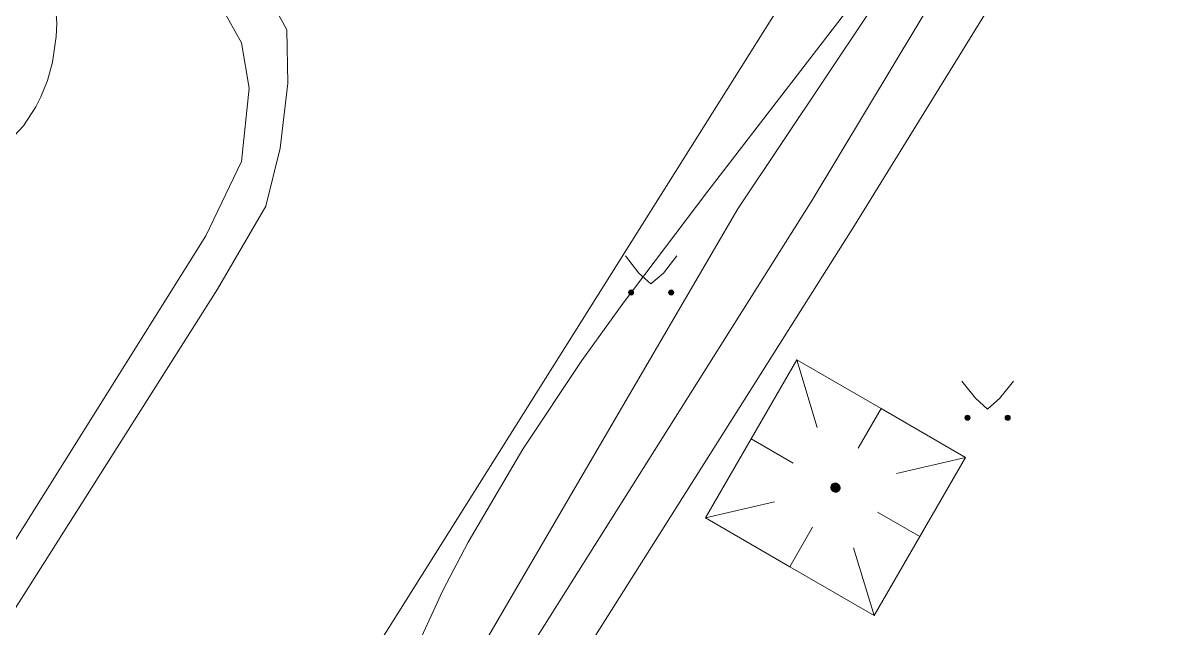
# Model space of a CAD drawing. Extents: x 1000 to 4000, y -5000 to -1000.
# Drawn here: x 1460.83 to 1504.07, y -4573.79 to -4550.85 of the extents above; entities that cross this region are included whole.
import ezdxf

# ---------------------------------------------------------------- set-up
doc = ezdxf.new("R2010")
doc.units = 0
doc.header["$MEASUREMENT"] = 0
for name, color, linetype in [('СЛОЙ_11', 7, 'CONTINUOUS'), ('СЛОЙ_24', 7, 'CONTINUOUS'), ('СЛОЙ_41', 7, 'CONTINUOUS'), ('СЛОЙ_50', 7, 'CONTINUOUS'), ('СЛОЙ_7', 7, 'CONTINUOUS')]:
    doc.layers.add(name, color=color, linetype=linetype)

msp = doc.modelspace()

# ---------------------------------------------------------------- linework, layer by layer
at = {"layer": 'СЛОЙ_11', "color": 253, "linetype": 'Continuous', "lineweight": 0}
msp.add_line((1487.943, -4557.895), (1474.262, -4581.311), dxfattribs=at)
msp.add_lwpolyline([(1487.943, -4557.895), (1529.432, -4495.847)], dxfattribs=at)
at = {"layer": 'СЛОЙ_24', "color": 253, "linetype": 'Continuous', "lineweight": 0}
for points in [[(1490.764, -4557.572), (1501.8, -4539.205), (1530.786, -4496.675)], [(1419.868, -4526.71), (1421.548, -4524.132), (1423.335, -4521.543), (1425.627, -4519.016), (1427.941, -4517.071), (1430.439, -4516.536), (1432.981, -4516.893), (1436.14, -4518.352), (1456.15, -4530.619), (1460.982, -4537.459), (1464.574, -4541.929), (1469.588, -4548.821), (1470.842, -4551.119), (1470.882, -4553.145), (1470.59, -4555.598), (1470.041, -4557.795), (1468.211, -4560.944), (1454.152, -4583.109), (1453.483, -4583.979)], [(1450.708, -4528.908), (1454.807, -4531.471), (1462.163, -4541.612), (1466.198, -4546.811), (1467.918, -4549.447), (1469.126, -4551.607), (1469.419, -4553.328), (1469.126, -4556.111), (1467.772, -4558.93), (1452.467, -4583.324)], [(1497.202, -4537.996), (1470.431, -4580.58), (1466.984, -4578.217)], [(1492.369, -4558.535), (1503.646, -4540.248)], [(1490.764, -4557.572), (1478.162, -4577.564), (1479.928, -4582.061), (1498.148, -4587.44), (1515.011, -4577.414)], [(1492.369, -4558.535), (1480.329, -4577.564), (1481.533, -4580.214), (1498.148, -4585.192), (1510.429, -4577.885), (1512.676, -4576.199), (1513.8, -4573.951), (1504.489, -4567.929)]]:
    msp.add_lwpolyline(points, dxfattribs=at)
at = {"layer": 'СЛОЙ_41', "color": 253, "linetype": 'Continuous', "lineweight": 0}
for p, q in [((1483.679, -4559.683), (1484.189, -4560.333)), ((1485.629, -4559.683), (1485.119, -4560.333)), ((1484.189, -4560.333), (1484.649, -4560.743)), ((1485.119, -4560.333), (1484.649, -4560.743)), ((1496.437, -4564.427), (1496.947, -4565.077)), ((1498.387, -4564.427), (1497.877, -4565.077)), ((1496.947, -4565.077), (1497.407, -4565.487)), ((1497.877, -4565.077), (1497.407, -4565.487))]:
    msp.add_line(p, q, dxfattribs=at)
for centre in [(1483.893, -4561.071), (1485.414, -4561.071), (1496.651, -4565.817), (1498.172, -4565.817)]:
    msp.add_circle(centre, 0.0976, dxfattribs=at)
for points in [[(1483.797, -4561.09), (1483.795, -4561.071), (1483.797, -4561.052)], [(1483.802, -4561.108), (1483.797, -4561.052), (1483.802, -4561.034)], [(1483.797, -4561.09), (1483.797, -4561.052), (1483.802, -4561.108)], [(1483.811, -4561.125), (1483.802, -4561.034), (1483.811, -4561.017)], [(1483.802, -4561.108), (1483.802, -4561.034), (1483.811, -4561.125)], [(1483.824, -4561.14), (1483.811, -4561.017), (1483.824, -4561.002)], [(1483.811, -4561.125), (1483.811, -4561.017), (1483.824, -4561.14)], [(1483.838, -4561.152), (1483.824, -4561.002), (1483.838, -4560.99)], [(1483.824, -4561.14), (1483.824, -4561.002), (1483.838, -4561.152)], [(1483.855, -4561.161), (1483.838, -4560.99), (1483.855, -4560.981)], [(1483.838, -4561.152), (1483.838, -4560.99), (1483.855, -4561.161)], [(1483.874, -4561.167), (1483.855, -4560.981), (1483.874, -4560.975)], [(1483.855, -4561.161), (1483.855, -4560.981), (1483.874, -4561.167)], [(1483.893, -4561.169), (1483.874, -4560.975), (1483.893, -4560.973)], [(1483.874, -4561.167), (1483.874, -4560.975), (1483.893, -4561.169)], [(1485.318, -4561.09), (1485.316, -4561.071), (1485.318, -4561.052)], [(1485.323, -4561.108), (1485.318, -4561.052), (1485.323, -4561.034)], [(1485.318, -4561.09), (1485.318, -4561.052), (1485.323, -4561.108)], [(1485.332, -4561.125), (1485.323, -4561.034), (1485.332, -4561.017)], [(1485.323, -4561.108), (1485.323, -4561.034), (1485.332, -4561.125)], [(1485.345, -4561.14), (1485.332, -4561.017), (1485.345, -4561.002)], [(1485.332, -4561.125), (1485.332, -4561.017), (1485.345, -4561.14)], [(1485.359, -4561.152), (1485.345, -4561.002), (1485.359, -4560.99)], [(1485.345, -4561.14), (1485.345, -4561.002), (1485.359, -4561.152)], [(1485.376, -4561.161), (1485.359, -4560.99), (1485.376, -4560.981)], [(1485.359, -4561.152), (1485.359, -4560.99), (1485.376, -4561.161)], [(1485.395, -4561.167), (1485.376, -4560.981), (1485.395, -4560.975)], [(1485.376, -4561.161), (1485.376, -4560.981), (1485.395, -4561.167)], [(1485.414, -4561.169), (1485.395, -4560.975), (1485.414, -4560.973)], [(1485.395, -4561.167), (1485.395, -4560.975), (1485.414, -4561.169)], [(1496.555, -4565.836), (1496.553, -4565.817), (1496.555, -4565.797)], [(1496.561, -4565.854), (1496.555, -4565.797), (1496.561, -4565.779)], [(1496.555, -4565.836), (1496.555, -4565.797), (1496.561, -4565.854)], [(1496.57, -4565.871), (1496.561, -4565.779), (1496.57, -4565.762)], [(1496.561, -4565.854), (1496.561, -4565.779), (1496.57, -4565.871)], [(1496.582, -4565.886), (1496.57, -4565.762), (1496.582, -4565.748)], [(1496.57, -4565.871), (1496.57, -4565.762), (1496.582, -4565.886)], [(1496.597, -4565.898), (1496.582, -4565.748), (1496.597, -4565.735)], [(1496.582, -4565.886), (1496.582, -4565.748), (1496.597, -4565.898)], [(1496.614, -4565.907), (1496.597, -4565.735), (1496.614, -4565.726)], [(1496.597, -4565.898), (1496.597, -4565.735), (1496.614, -4565.907)], [(1496.632, -4565.912), (1496.614, -4565.726), (1496.632, -4565.721)], [(1496.614, -4565.907), (1496.614, -4565.726), (1496.632, -4565.912)], [(1496.651, -4565.914), (1496.632, -4565.721), (1496.651, -4565.719)], [(1496.632, -4565.912), (1496.632, -4565.721), (1496.651, -4565.914)], [(1498.076, -4565.836), (1498.074, -4565.817), (1498.076, -4565.797)], [(1498.082, -4565.854), (1498.076, -4565.797), (1498.082, -4565.779)], [(1498.076, -4565.836), (1498.076, -4565.797), (1498.082, -4565.854)], [(1498.091, -4565.871), (1498.082, -4565.779), (1498.091, -4565.762)], [(1498.082, -4565.854), (1498.082, -4565.779), (1498.091, -4565.871)], [(1498.103, -4565.886), (1498.091, -4565.762), (1498.103, -4565.748)], [(1498.091, -4565.871), (1498.091, -4565.762), (1498.103, -4565.886)], [(1498.118, -4565.898), (1498.103, -4565.748), (1498.118, -4565.735)], [(1498.103, -4565.886), (1498.103, -4565.748), (1498.118, -4565.898)], [(1498.135, -4565.907), (1498.118, -4565.735), (1498.135, -4565.726)], [(1498.118, -4565.898), (1498.118, -4565.735), (1498.135, -4565.907)], [(1498.153, -4565.912), (1498.135, -4565.726), (1498.153, -4565.721)], [(1498.135, -4565.907), (1498.135, -4565.726), (1498.153, -4565.912)], [(1498.172, -4565.914), (1498.153, -4565.721), (1498.172, -4565.719)], [(1498.153, -4565.912), (1498.153, -4565.721), (1498.172, -4565.914)]]:
    msp.add_solid(points, dxfattribs=at)
at = {"layer": 'СЛОЙ_41', "color": 253, "linetype": 'Continuous', "lineweight": 0, "extrusion": (0, 0, -1)}
for points in [[(-1483.893, -4561.169), (-1483.893, -4560.973), (-1483.912, -4561.167)], [(-1483.912, -4561.167), (-1483.893, -4560.973), (-1483.912, -4560.975)], [(-1483.912, -4561.167), (-1483.912, -4560.975), (-1483.93, -4561.161)], [(-1483.93, -4561.161), (-1483.912, -4560.975), (-1483.93, -4560.981)], [(-1483.93, -4561.161), (-1483.93, -4560.981), (-1483.947, -4561.152)], [(-1483.947, -4561.152), (-1483.93, -4560.981), (-1483.947, -4560.99)], [(-1483.947, -4561.152), (-1483.947, -4560.99), (-1483.962, -4561.14)], [(-1483.962, -4561.14), (-1483.947, -4560.99), (-1483.962, -4561.002)], [(-1483.962, -4561.14), (-1483.962, -4561.002), (-1483.974, -4561.125)], [(-1483.974, -4561.125), (-1483.962, -4561.002), (-1483.974, -4561.017)], [(-1483.974, -4561.125), (-1483.974, -4561.017), (-1483.983, -4561.108)], [(-1483.983, -4561.108), (-1483.974, -4561.017), (-1483.983, -4561.034)], [(-1483.983, -4561.108), (-1483.983, -4561.034), (-1483.988, -4561.09)], [(-1483.988, -4561.09), (-1483.983, -4561.034), (-1483.988, -4561.052)], [(-1483.988, -4561.09), (-1483.988, -4561.052), (-1483.99, -4561.071)], [(-1485.414, -4561.169), (-1485.414, -4560.973), (-1485.433, -4561.167)], [(-1485.433, -4561.167), (-1485.414, -4560.973), (-1485.433, -4560.975)], [(-1485.433, -4561.167), (-1485.433, -4560.975), (-1485.451, -4561.161)], [(-1485.451, -4561.161), (-1485.433, -4560.975), (-1485.451, -4560.981)], [(-1485.451, -4561.161), (-1485.451, -4560.981), (-1485.468, -4561.152)], [(-1485.468, -4561.152), (-1485.451, -4560.981), (-1485.468, -4560.99)], [(-1485.468, -4561.152), (-1485.468, -4560.99), (-1485.483, -4561.14)], [(-1485.483, -4561.14), (-1485.468, -4560.99), (-1485.483, -4561.002)], [(-1485.483, -4561.14), (-1485.483, -4561.002), (-1485.495, -4561.125)], [(-1485.495, -4561.125), (-1485.483, -4561.002), (-1485.495, -4561.017)], [(-1485.495, -4561.125), (-1485.495, -4561.017), (-1485.504, -4561.108)], [(-1485.504, -4561.108), (-1485.495, -4561.017), (-1485.504, -4561.034)], [(-1485.504, -4561.108), (-1485.504, -4561.034), (-1485.509, -4561.09)], [(-1485.509, -4561.09), (-1485.504, -4561.034), (-1485.509, -4561.052)], [(-1485.509, -4561.09), (-1485.509, -4561.052), (-1485.511, -4561.071)], [(-1496.651, -4565.914), (-1496.651, -4565.719), (-1496.67, -4565.912)], [(-1496.67, -4565.912), (-1496.651, -4565.719), (-1496.67, -4565.721)], [(-1496.67, -4565.912), (-1496.67, -4565.721), (-1496.688, -4565.907)], [(-1496.688, -4565.907), (-1496.67, -4565.721), (-1496.688, -4565.726)], [(-1496.688, -4565.907), (-1496.688, -4565.726), (-1496.705, -4565.898)], [(-1496.705, -4565.898), (-1496.688, -4565.726), (-1496.705, -4565.735)], [(-1496.705, -4565.898), (-1496.705, -4565.735), (-1496.72, -4565.886)], [(-1496.72, -4565.886), (-1496.705, -4565.735), (-1496.72, -4565.748)], [(-1496.72, -4565.886), (-1496.72, -4565.748), (-1496.732, -4565.871)], [(-1496.732, -4565.871), (-1496.72, -4565.748), (-1496.732, -4565.762)], [(-1496.732, -4565.871), (-1496.732, -4565.762), (-1496.741, -4565.854)], [(-1496.741, -4565.854), (-1496.732, -4565.762), (-1496.741, -4565.779)], [(-1496.741, -4565.854), (-1496.741, -4565.779), (-1496.747, -4565.836)], [(-1496.747, -4565.836), (-1496.741, -4565.779), (-1496.747, -4565.797)], [(-1496.747, -4565.836), (-1496.747, -4565.797), (-1496.749, -4565.817)], [(-1498.172, -4565.914), (-1498.172, -4565.719), (-1498.191, -4565.912)], [(-1498.191, -4565.912), (-1498.172, -4565.719), (-1498.191, -4565.721)], [(-1498.191, -4565.912), (-1498.191, -4565.721), (-1498.209, -4565.907)], [(-1498.209, -4565.907), (-1498.191, -4565.721), (-1498.209, -4565.726)], [(-1498.209, -4565.907), (-1498.209, -4565.726), (-1498.226, -4565.898)], [(-1498.226, -4565.898), (-1498.209, -4565.726), (-1498.226, -4565.735)], [(-1498.226, -4565.898), (-1498.226, -4565.735), (-1498.241, -4565.886)], [(-1498.241, -4565.886), (-1498.226, -4565.735), (-1498.241, -4565.748)], [(-1498.241, -4565.886), (-1498.241, -4565.748), (-1498.253, -4565.871)], [(-1498.253, -4565.871), (-1498.241, -4565.748), (-1498.253, -4565.762)], [(-1498.253, -4565.871), (-1498.253, -4565.762), (-1498.262, -4565.854)], [(-1498.262, -4565.854), (-1498.253, -4565.762), (-1498.262, -4565.779)], [(-1498.262, -4565.854), (-1498.262, -4565.779), (-1498.268, -4565.836)], [(-1498.268, -4565.836), (-1498.262, -4565.779), (-1498.268, -4565.797)], [(-1498.268, -4565.836), (-1498.268, -4565.797), (-1498.27, -4565.817)]]:
    msp.add_solid(points, dxfattribs=at)
at = {"layer": 'СЛОЙ_50', "color": 253, "linetype": 'Continuous', "lineweight": 0}
for points in [[(1459.986, -4555.695), (1460.86, -4554.76), (1461.326, -4554.042), (1461.521, -4553.654), (1461.765, -4553.034), (1461.953, -4552.343), (1462.095, -4551.374), (1462.118, -4550.879), (1462.05, -4549.776), (1461.847, -4548.825), (1461.646, -4548.213), (1461.113, -4547.035), (1460.086, -4545.345)], [(1475.582, -4574.913), (1476.762, -4572.366), (1477.72, -4570.527), (1479.793, -4567.002), (1482.033, -4563.643), (1483.593, -4561.472), (1486.804, -4557.229), (1495.851, -4545.483)]]:
    msp.add_lwpolyline(points, dxfattribs=at)
at = {"layer": 'СЛОЙ_7', "color": 253, "linetype": 'Continuous', "lineweight": 0}
for p, q in [((1490.18, -4563.62), (1488.447, -4566.616)), ((1490.18, -4563.62), (1490.955, -4566.191)), ((1490.18, -4563.62), (1493.376, -4565.469)), ((1493.376, -4565.469), (1492.508, -4566.967)), ((1493.376, -4565.469), (1496.57, -4567.317)), ((1488.447, -4566.616), (1486.713, -4569.613)), ((1488.447, -4566.616), (1490.044, -4567.541)), ((1496.57, -4567.317), (1493.957, -4567.926)), ((1496.57, -4567.317), (1494.838, -4570.313)), ((1491.795, -4568.554), (1491.795, -4568.554)), ((1486.713, -4569.613), (1489.329, -4569.005)), ((1494.838, -4570.313), (1493.239, -4569.39)), ((1486.713, -4569.613), (1489.908, -4571.461)), ((1489.908, -4571.461), (1490.776, -4569.964)), ((1494.838, -4570.313), (1493.104, -4573.311)), ((1493.104, -4573.311), (1492.328, -4570.74)), ((1489.908, -4571.461), (1493.104, -4573.311))]:
    msp.add_line(p, q, dxfattribs=at)
for centre, radius, start, end in [((1491.63, -4568.456), 0.163, 173.8214, 185.462), ((1491.626, -4568.455), 0.159, 161.9546, 173.8117), ((1491.636, -4568.455), 0.169, 185.466, 196.835), ((1491.642, -4568.453), 0.176, 196.8333, 207.9223), ((1491.624, -4568.455), 0.156, 149.9627, 161.9405), ((1491.624, -4568.455), 0.156, 137.9693, 149.9471), ((1491.625, -4568.456), 0.159, 126.0981, 137.9553), ((1491.628, -4568.46), 0.163, 114.4478, 126.0884), ((1491.63, -4568.465), 0.169, 103.0748, 114.4438), ((1491.632, -4568.472), 0.176, 91.9875, 103.0765), ((1491.632, -4568.478), 0.182, 81.152, 91.994), ((1491.631, -4568.482), 0.186, 70.5015, 81.1617), ((1491.631, -4568.485), 0.189, 59.9488, 70.5131), ((1491.631, -4568.485), 0.189, 49.3967, 59.961), ((1491.632, -4568.483), 0.186, 38.7481, 49.4083), ((1491.636, -4568.48), 0.182, 27.9158, 38.7578), ((1491.66, -4568.476), 0.156, 329.9627, 341.9405), ((1491.641, -4568.477), 0.176, 16.8333, 27.9223), ((1491.647, -4568.475), 0.169, 5.466, 16.835), ((1491.658, -4568.475), 0.159, 341.9546, 353.8117), ((1491.653, -4568.475), 0.163, 353.8214, 5.462), ((1491.648, -4568.451), 0.182, 207.9158, 218.7578), ((1491.651, -4568.448), 0.186, 218.7481, 229.4083), ((1491.653, -4568.446), 0.189, 229.3967, 239.961), ((1491.653, -4568.446), 0.189, 239.9488, 250.5131), ((1491.652, -4568.448), 0.186, 250.5015, 261.1617), ((1491.652, -4568.453), 0.182, 261.152, 271.994), ((1491.652, -4568.459), 0.176, 271.9875, 283.0765), ((1491.653, -4568.465), 0.169, 283.0748, 294.4438), ((1491.656, -4568.47), 0.163, 294.4478, 306.0884), ((1491.658, -4568.474), 0.159, 306.0981, 317.9553), ((1491.66, -4568.476), 0.156, 317.9693, 329.9471)]:
    msp.add_arc(centre, radius, start, end, dxfattribs=at)
for points in [[(1491.468, -4568.469), (1491.467, -4568.444), (1491.468, -4568.442)], [(1491.467, -4568.468), (1491.467, -4568.446), (1491.467, -4568.444)], [(1491.467, -4568.468), (1491.467, -4568.444), (1491.468, -4568.469)], [(1491.467, -4568.465), (1491.467, -4568.448), (1491.467, -4568.446)], [(1491.467, -4568.465), (1491.467, -4568.446), (1491.467, -4568.468)], [(1491.467, -4568.463), (1491.467, -4568.451), (1491.467, -4568.448)], [(1491.467, -4568.463), (1491.467, -4568.448), (1491.467, -4568.465)], [(1491.467, -4568.46), (1491.467, -4568.453), (1491.467, -4568.451)], [(1491.467, -4568.46), (1491.467, -4568.451), (1491.467, -4568.463)], [(1491.467, -4568.459), (1491.467, -4568.455), (1491.467, -4568.453)], [(1491.467, -4568.459), (1491.467, -4568.453), (1491.467, -4568.46)], [(1491.469, -4568.478), (1491.468, -4568.435), (1491.469, -4568.434)], [(1491.468, -4568.476), (1491.468, -4568.438), (1491.468, -4568.435)], [(1491.468, -4568.476), (1491.468, -4568.435), (1491.469, -4568.478)], [(1491.468, -4568.473), (1491.468, -4568.44), (1491.468, -4568.438)], [(1491.468, -4568.473), (1491.468, -4568.438), (1491.468, -4568.476)], [(1491.468, -4568.472), (1491.468, -4568.442), (1491.468, -4568.44)], [(1491.468, -4568.472), (1491.468, -4568.44), (1491.468, -4568.473)], [(1491.468, -4568.469), (1491.468, -4568.442), (1491.468, -4568.472)], [(1491.47, -4568.485), (1491.469, -4568.43), (1491.47, -4568.427)], [(1491.469, -4568.482), (1491.469, -4568.431), (1491.469, -4568.43)], [(1491.469, -4568.482), (1491.469, -4568.43), (1491.47, -4568.485)], [(1491.469, -4568.48), (1491.469, -4568.434), (1491.469, -4568.431)], [(1491.469, -4568.48), (1491.469, -4568.431), (1491.469, -4568.482)], [(1491.469, -4568.478), (1491.469, -4568.434), (1491.469, -4568.48)], [(1491.471, -4568.491), (1491.47, -4568.423), (1491.471, -4568.421)], [(1491.47, -4568.489), (1491.47, -4568.425), (1491.47, -4568.423)], [(1491.47, -4568.489), (1491.47, -4568.423), (1491.471, -4568.491)], [(1491.47, -4568.486), (1491.47, -4568.427), (1491.47, -4568.425)], [(1491.47, -4568.486), (1491.47, -4568.425), (1491.47, -4568.489)], [(1491.47, -4568.485), (1491.47, -4568.427), (1491.47, -4568.486)], [(1491.472, -4568.495), (1491.471, -4568.419), (1491.472, -4568.417)], [(1491.471, -4568.493), (1491.471, -4568.421), (1491.471, -4568.419)], [(1491.471, -4568.493), (1491.471, -4568.419), (1491.472, -4568.495)], [(1491.471, -4568.491), (1491.471, -4568.421), (1491.471, -4568.493)], [(1491.473, -4568.499), (1491.472, -4568.415), (1491.473, -4568.413)], [(1491.472, -4568.497), (1491.472, -4568.417), (1491.472, -4568.415)], [(1491.472, -4568.497), (1491.472, -4568.415), (1491.473, -4568.499)], [(1491.472, -4568.495), (1491.472, -4568.417), (1491.472, -4568.497)], [(1491.474, -4568.502), (1491.473, -4568.413), (1491.474, -4568.411)], [(1491.473, -4568.499), (1491.473, -4568.413), (1491.474, -4568.502)], [(1491.475, -4568.506), (1491.474, -4568.409), (1491.475, -4568.407)], [(1491.474, -4568.503), (1491.474, -4568.411), (1491.474, -4568.409)], [(1491.474, -4568.503), (1491.474, -4568.409), (1491.475, -4568.506)], [(1491.474, -4568.502), (1491.474, -4568.411), (1491.474, -4568.503)], [(1491.476, -4568.51), (1491.475, -4568.405), (1491.476, -4568.403)], [(1491.475, -4568.507), (1491.475, -4568.407), (1491.475, -4568.405)], [(1491.475, -4568.507), (1491.475, -4568.405), (1491.476, -4568.51)], [(1491.475, -4568.506), (1491.475, -4568.407), (1491.475, -4568.507)], [(1491.477, -4568.511), (1491.476, -4568.403), (1491.477, -4568.401)], [(1491.476, -4568.51), (1491.476, -4568.403), (1491.477, -4568.511)], [(1491.478, -4568.514), (1491.477, -4568.401), (1491.478, -4568.399)], [(1491.477, -4568.511), (1491.477, -4568.401), (1491.478, -4568.514)], [(1491.479, -4568.518), (1491.478, -4568.397), (1491.479, -4568.395)], [(1491.478, -4568.516), (1491.478, -4568.399), (1491.478, -4568.397)], [(1491.478, -4568.516), (1491.478, -4568.397), (1491.479, -4568.518)], [(1491.478, -4568.514), (1491.478, -4568.399), (1491.478, -4568.516)], [(1491.48, -4568.52), (1491.479, -4568.395), (1491.48, -4568.393)], [(1491.479, -4568.518), (1491.479, -4568.395), (1491.48, -4568.52)], [(1491.481, -4568.522), (1491.48, -4568.393), (1491.481, -4568.391)], [(1491.48, -4568.52), (1491.48, -4568.393), (1491.481, -4568.522)], [(1491.483, -4568.526), (1491.481, -4568.389), (1491.483, -4568.387)], [(1491.481, -4568.524), (1491.481, -4568.391), (1491.481, -4568.389)], [(1491.481, -4568.524), (1491.481, -4568.389), (1491.483, -4568.526)], [(1491.481, -4568.522), (1491.481, -4568.391), (1491.481, -4568.524)], [(1491.484, -4568.53), (1491.483, -4568.386), (1491.484, -4568.383)], [(1491.483, -4568.528), (1491.483, -4568.387), (1491.483, -4568.386)], [(1491.483, -4568.528), (1491.483, -4568.386), (1491.484, -4568.53)], [(1491.483, -4568.526), (1491.483, -4568.387), (1491.483, -4568.528)], [(1491.485, -4568.532), (1491.484, -4568.383), (1491.485, -4568.382)], [(1491.484, -4568.53), (1491.484, -4568.383), (1491.485, -4568.532)], [(1491.486, -4568.534), (1491.485, -4568.382), (1491.486, -4568.38)], [(1491.485, -4568.532), (1491.485, -4568.382), (1491.486, -4568.534)], [(1491.487, -4568.535), (1491.486, -4568.38), (1491.487, -4568.378)], [(1491.486, -4568.534), (1491.486, -4568.38), (1491.487, -4568.535)], [(1491.488, -4568.538), (1491.487, -4568.378), (1491.488, -4568.376)], [(1491.487, -4568.535), (1491.487, -4568.378), (1491.488, -4568.538)], [(1491.489, -4568.539), (1491.488, -4568.376), (1491.489, -4568.374)], [(1491.488, -4568.538), (1491.488, -4568.376), (1491.489, -4568.539)], [(1491.491, -4568.542), (1491.489, -4568.374), (1491.491, -4568.372)], [(1491.489, -4568.539), (1491.489, -4568.374), (1491.491, -4568.542)], [(1491.493, -4568.545), (1491.491, -4568.371), (1491.493, -4568.369)], [(1491.491, -4568.543), (1491.491, -4568.372), (1491.491, -4568.371)], [(1491.491, -4568.543), (1491.491, -4568.371), (1491.493, -4568.545)], [(1491.491, -4568.542), (1491.491, -4568.372), (1491.491, -4568.543)], [(1491.494, -4568.547), (1491.493, -4568.369), (1491.494, -4568.367)], [(1491.493, -4568.545), (1491.493, -4568.369), (1491.494, -4568.547)], [(1491.495, -4568.549), (1491.494, -4568.367), (1491.495, -4568.365)], [(1491.494, -4568.547), (1491.494, -4568.367), (1491.495, -4568.549)], [(1491.496, -4568.551), (1491.495, -4568.365), (1491.496, -4568.364)], [(1491.495, -4568.549), (1491.495, -4568.365), (1491.496, -4568.551)], [(1491.498, -4568.553), (1491.496, -4568.364), (1491.498, -4568.362)], [(1491.496, -4568.551), (1491.496, -4568.364), (1491.498, -4568.553)], [(1491.499, -4568.554), (1491.498, -4568.362), (1491.499, -4568.361)], [(1491.498, -4568.553), (1491.498, -4568.362), (1491.499, -4568.554)], [(1491.5, -4568.557), (1491.499, -4568.361), (1491.5, -4568.359)], [(1491.499, -4568.554), (1491.499, -4568.361), (1491.5, -4568.557)], [(1491.501, -4568.558), (1491.5, -4568.359), (1491.501, -4568.357)], [(1491.5, -4568.557), (1491.5, -4568.359), (1491.501, -4568.558)], [(1491.503, -4568.56), (1491.501, -4568.357), (1491.503, -4568.355)], [(1491.501, -4568.558), (1491.501, -4568.357), (1491.503, -4568.56)], [(1491.504, -4568.561), (1491.503, -4568.355), (1491.504, -4568.354)], [(1491.503, -4568.56), (1491.503, -4568.355), (1491.504, -4568.561)], [(1491.506, -4568.564), (1491.504, -4568.354), (1491.506, -4568.352)], [(1491.504, -4568.561), (1491.504, -4568.354), (1491.506, -4568.564)], [(1491.507, -4568.565), (1491.506, -4568.352), (1491.507, -4568.351)], [(1491.506, -4568.564), (1491.506, -4568.352), (1491.507, -4568.565)], [(1491.508, -4568.567), (1491.507, -4568.351), (1491.508, -4568.349)], [(1491.507, -4568.565), (1491.507, -4568.351), (1491.508, -4568.567)], [(1491.509, -4568.568), (1491.508, -4568.349), (1491.509, -4568.348)], [(1491.508, -4568.567), (1491.508, -4568.349), (1491.509, -4568.568)], [(1491.511, -4568.57), (1491.509, -4568.348), (1491.511, -4568.346)], [(1491.509, -4568.568), (1491.509, -4568.348), (1491.511, -4568.57)], [(1491.512, -4568.572), (1491.511, -4568.346), (1491.512, -4568.345)], [(1491.511, -4568.57), (1491.511, -4568.346), (1491.512, -4568.572)], [(1491.514, -4568.574), (1491.512, -4568.345), (1491.514, -4568.343)], [(1491.512, -4568.572), (1491.512, -4568.345), (1491.514, -4568.574)], [(1491.515, -4568.575), (1491.514, -4568.343), (1491.515, -4568.342)], [(1491.514, -4568.574), (1491.514, -4568.343), (1491.515, -4568.575)], [(1491.517, -4568.577), (1491.515, -4568.342), (1491.517, -4568.34)], [(1491.515, -4568.575), (1491.515, -4568.342), (1491.517, -4568.577)], [(1491.518, -4568.578), (1491.517, -4568.34), (1491.518, -4568.339)], [(1491.517, -4568.577), (1491.517, -4568.34), (1491.518, -4568.578)], [(1491.52, -4568.58), (1491.518, -4568.339), (1491.52, -4568.337)], [(1491.518, -4568.578), (1491.518, -4568.339), (1491.52, -4568.58)], [(1491.522, -4568.581), (1491.52, -4568.337), (1491.522, -4568.336)], [(1491.52, -4568.58), (1491.52, -4568.337), (1491.522, -4568.581)], [(1491.524, -4568.583), (1491.522, -4568.336), (1491.524, -4568.334)], [(1491.522, -4568.581), (1491.522, -4568.336), (1491.524, -4568.583)], [(1491.525, -4568.584), (1491.524, -4568.334), (1491.525, -4568.333)], [(1491.524, -4568.583), (1491.524, -4568.334), (1491.525, -4568.584)], [(1491.527, -4568.586), (1491.525, -4568.333), (1491.527, -4568.332)], [(1491.525, -4568.584), (1491.525, -4568.333), (1491.527, -4568.586)], [(1491.528, -4568.587), (1491.527, -4568.332), (1491.528, -4568.331)], [(1491.527, -4568.586), (1491.527, -4568.332), (1491.528, -4568.587)], [(1491.53, -4568.589), (1491.528, -4568.331), (1491.53, -4568.329)], [(1491.528, -4568.587), (1491.528, -4568.331), (1491.53, -4568.589)], [(1491.532, -4568.59), (1491.53, -4568.329), (1491.532, -4568.328)], [(1491.53, -4568.589), (1491.53, -4568.329), (1491.532, -4568.59)], [(1491.534, -4568.592), (1491.532, -4568.328), (1491.534, -4568.327)], [(1491.532, -4568.59), (1491.532, -4568.328), (1491.534, -4568.592)], [(1491.535, -4568.593), (1491.534, -4568.327), (1491.535, -4568.326)], [(1491.534, -4568.592), (1491.534, -4568.327), (1491.535, -4568.593)], [(1491.537, -4568.595), (1491.535, -4568.326), (1491.537, -4568.324)], [(1491.535, -4568.593), (1491.535, -4568.326), (1491.537, -4568.595)], [(1491.539, -4568.596), (1491.537, -4568.324), (1491.539, -4568.323)], [(1491.537, -4568.595), (1491.537, -4568.324), (1491.539, -4568.596)], [(1491.541, -4568.598), (1491.539, -4568.323), (1491.541, -4568.322)], [(1491.539, -4568.596), (1491.539, -4568.323), (1491.541, -4568.598)], [(1491.542, -4568.599), (1491.541, -4568.322), (1491.542, -4568.321)], [(1491.541, -4568.598), (1491.541, -4568.322), (1491.542, -4568.599)], [(1491.544, -4568.6), (1491.542, -4568.321), (1491.544, -4568.32)], [(1491.542, -4568.599), (1491.542, -4568.321), (1491.544, -4568.6)], [(1491.546, -4568.601), (1491.544, -4568.32), (1491.546, -4568.319)], [(1491.544, -4568.6), (1491.544, -4568.32), (1491.546, -4568.601)], [(1491.548, -4568.603), (1491.546, -4568.319), (1491.548, -4568.318)], [(1491.546, -4568.601), (1491.546, -4568.319), (1491.548, -4568.603)], [(1491.549, -4568.604), (1491.548, -4568.318), (1491.549, -4568.317)], [(1491.548, -4568.603), (1491.548, -4568.318), (1491.549, -4568.604)], [(1491.552, -4568.605), (1491.549, -4568.317), (1491.552, -4568.315)], [(1491.549, -4568.604), (1491.549, -4568.317), (1491.552, -4568.605)], [(1491.552, -4568.605), (1491.552, -4568.315), (1491.553, -4568.606)], [(1491.553, -4568.606), (1491.552, -4568.315), (1491.553, -4568.315)], [(1491.556, -4568.608), (1491.553, -4568.315), (1491.556, -4568.314)], [(1491.553, -4568.606), (1491.553, -4568.315), (1491.556, -4568.608)], [(1491.557, -4568.608), (1491.556, -4568.314), (1491.557, -4568.313)], [(1491.556, -4568.608), (1491.556, -4568.314), (1491.557, -4568.608)], [(1491.559, -4568.61), (1491.557, -4568.313), (1491.559, -4568.312)], [(1491.557, -4568.608), (1491.557, -4568.313), (1491.559, -4568.61)], [(1491.561, -4568.611), (1491.559, -4568.312), (1491.561, -4568.311)], [(1491.559, -4568.61), (1491.559, -4568.312), (1491.561, -4568.611)], [(1491.563, -4568.612), (1491.561, -4568.311), (1491.563, -4568.31)], [(1491.561, -4568.611), (1491.561, -4568.311), (1491.563, -4568.612)], [(1491.565, -4568.613), (1491.563, -4568.31), (1491.565, -4568.309)], [(1491.563, -4568.612), (1491.563, -4568.31), (1491.565, -4568.613)], [(1491.567, -4568.614), (1491.565, -4568.309), (1491.567, -4568.308)], [(1491.565, -4568.613), (1491.565, -4568.309), (1491.567, -4568.614)], [(1491.567, -4568.614), (1491.567, -4568.308), (1491.569, -4568.615)], [(1491.569, -4568.615), (1491.567, -4568.308), (1491.569, -4568.308)], [(1491.571, -4568.616), (1491.569, -4568.308), (1491.571, -4568.307)], [(1491.569, -4568.615), (1491.569, -4568.308), (1491.571, -4568.616)], [(1491.573, -4568.617), (1491.571, -4568.307), (1491.573, -4568.306)], [(1491.571, -4568.616), (1491.571, -4568.307), (1491.573, -4568.617)], [(1491.575, -4568.618), (1491.573, -4568.306), (1491.575, -4568.305)], [(1491.573, -4568.617), (1491.573, -4568.306), (1491.575, -4568.618)], [(1491.575, -4568.618), (1491.575, -4568.305), (1491.577, -4568.619)], [(1491.577, -4568.619), (1491.575, -4568.305), (1491.577, -4568.305)], [(1491.58, -4568.62), (1491.577, -4568.305), (1491.58, -4568.304)], [(1491.577, -4568.619), (1491.577, -4568.305), (1491.58, -4568.62)], [(1491.581, -4568.62), (1491.58, -4568.304), (1491.581, -4568.303)], [(1491.58, -4568.62), (1491.58, -4568.304), (1491.581, -4568.62)], [(1491.581, -4568.62), (1491.581, -4568.303), (1491.584, -4568.621)], [(1491.584, -4568.621), (1491.581, -4568.303), (1491.584, -4568.303)], [(1491.585, -4568.622), (1491.584, -4568.303), (1491.585, -4568.302)], [(1491.584, -4568.621), (1491.584, -4568.303), (1491.585, -4568.622)], [(1491.585, -4568.622), (1491.585, -4568.302), (1491.588, -4568.623)], [(1491.588, -4568.623), (1491.585, -4568.302), (1491.588, -4568.302)], [(1491.589, -4568.624), (1491.588, -4568.302), (1491.589, -4568.301)], [(1491.588, -4568.623), (1491.588, -4568.302), (1491.589, -4568.624)], [(1491.592, -4568.624), (1491.589, -4568.301), (1491.592, -4568.3)], [(1491.589, -4568.624), (1491.589, -4568.301), (1491.592, -4568.624)], [(1491.592, -4568.624), (1491.592, -4568.3), (1491.594, -4568.625)], [(1491.594, -4568.625), (1491.592, -4568.3), (1491.594, -4568.3)], [(1491.594, -4568.625), (1491.594, -4568.3), (1491.596, -4568.626)], [(1491.596, -4568.626), (1491.594, -4568.3), (1491.596, -4568.3)], [(1491.598, -4568.626), (1491.596, -4568.3), (1491.598, -4568.299)], [(1491.596, -4568.626), (1491.596, -4568.3), (1491.598, -4568.626)], [(1491.598, -4568.626), (1491.598, -4568.299), (1491.601, -4568.627)], [(1491.601, -4568.627), (1491.598, -4568.299), (1491.601, -4568.299)], [(1491.602, -4568.628), (1491.601, -4568.299), (1491.602, -4568.298)], [(1491.601, -4568.627), (1491.601, -4568.299), (1491.602, -4568.628)], [(1491.602, -4568.628), (1491.602, -4568.298), (1491.605, -4568.628)], [(1491.605, -4568.628), (1491.602, -4568.298), (1491.605, -4568.298)], [(1491.605, -4568.628), (1491.605, -4568.298), (1491.607, -4568.629)], [(1491.607, -4568.629), (1491.605, -4568.298), (1491.607, -4568.298)], [(1491.609, -4568.629), (1491.607, -4568.298), (1491.609, -4568.297)], [(1491.607, -4568.629), (1491.607, -4568.298), (1491.609, -4568.629)], [(1491.609, -4568.629), (1491.609, -4568.297), (1491.611, -4568.63)], [(1491.611, -4568.63), (1491.609, -4568.297), (1491.611, -4568.297)], [(1491.611, -4568.63), (1491.611, -4568.297), (1491.614, -4568.63)], [(1491.614, -4568.63), (1491.611, -4568.297), (1491.614, -4568.297)], [(1491.614, -4568.63), (1491.614, -4568.297), (1491.615, -4568.631)], [(1491.615, -4568.631), (1491.614, -4568.297), (1491.615, -4568.297)], [(1491.618, -4568.631), (1491.615, -4568.297), (1491.618, -4568.296)], [(1491.615, -4568.631), (1491.615, -4568.297), (1491.618, -4568.631)], [(1491.618, -4568.631), (1491.618, -4568.296), (1491.62, -4568.632)], [(1491.62, -4568.632), (1491.618, -4568.296), (1491.62, -4568.296)], [(1491.62, -4568.632), (1491.62, -4568.296), (1491.622, -4568.632)], [(1491.622, -4568.632), (1491.62, -4568.296), (1491.622, -4568.296)], [(1491.622, -4568.632), (1491.622, -4568.296), (1491.624, -4568.632)], [(1491.624, -4568.632), (1491.622, -4568.296), (1491.624, -4568.296)], [(1491.624, -4568.632), (1491.624, -4568.296), (1491.627, -4568.633)], [(1491.627, -4568.633), (1491.624, -4568.296), (1491.627, -4568.296)], [(1491.627, -4568.633), (1491.627, -4568.296), (1491.628, -4568.633)], [(1491.628, -4568.633), (1491.627, -4568.296), (1491.628, -4568.296)], [(1491.628, -4568.633), (1491.628, -4568.296), (1491.631, -4568.633)], [(1491.631, -4568.633), (1491.628, -4568.296), (1491.631, -4568.296)], [(1491.631, -4568.633), (1491.631, -4568.296), (1491.633, -4568.633)], [(1491.633, -4568.633), (1491.631, -4568.296), (1491.633, -4568.296)], [(1491.633, -4568.633), (1491.633, -4568.296), (1491.635, -4568.634)], [(1491.635, -4568.634), (1491.635, -4568.296), (1491.637, -4568.634)], [(1491.637, -4568.634), (1491.637, -4568.296), (1491.64, -4568.634)], [(1491.64, -4568.634), (1491.64, -4568.296), (1491.642, -4568.634)], [(1491.642, -4568.634), (1491.642, -4568.296), (1491.644, -4568.634)], [(1491.644, -4568.634), (1491.644, -4568.296), (1491.646, -4568.634)], [(1491.646, -4568.634), (1491.646, -4568.296), (1491.649, -4568.634)], [(1491.649, -4568.634), (1491.649, -4568.297), (1491.65, -4568.634)], [(1491.65, -4568.634), (1491.65, -4568.297), (1491.653, -4568.634)]]:
    msp.add_solid(points, dxfattribs=at)
at = {"layer": 'СЛОЙ_7', "color": 253, "linetype": 'Continuous', "lineweight": 0, "extrusion": (0, 0, -1)}
for points in [[(-1491.635, -4568.634), (-1491.633, -4568.296), (-1491.635, -4568.296)], [(-1491.637, -4568.634), (-1491.635, -4568.296), (-1491.637, -4568.296)], [(-1491.64, -4568.634), (-1491.637, -4568.296), (-1491.64, -4568.296)], [(-1491.642, -4568.634), (-1491.64, -4568.296), (-1491.642, -4568.296)], [(-1491.644, -4568.634), (-1491.642, -4568.296), (-1491.644, -4568.296)], [(-1491.646, -4568.634), (-1491.644, -4568.296), (-1491.646, -4568.296)], [(-1491.649, -4568.634), (-1491.646, -4568.296), (-1491.649, -4568.297)], [(-1491.65, -4568.634), (-1491.649, -4568.297), (-1491.65, -4568.297)], [(-1491.653, -4568.634), (-1491.65, -4568.297), (-1491.653, -4568.297)], [(-1491.653, -4568.634), (-1491.653, -4568.297), (-1491.655, -4568.634)], [(-1491.655, -4568.634), (-1491.653, -4568.297), (-1491.655, -4568.297)], [(-1491.655, -4568.634), (-1491.655, -4568.297), (-1491.657, -4568.634)], [(-1491.657, -4568.634), (-1491.655, -4568.297), (-1491.657, -4568.298)], [(-1491.657, -4568.634), (-1491.657, -4568.298), (-1491.659, -4568.634)], [(-1491.659, -4568.634), (-1491.657, -4568.298), (-1491.659, -4568.298)], [(-1491.659, -4568.634), (-1491.659, -4568.298), (-1491.662, -4568.634)], [(-1491.662, -4568.634), (-1491.659, -4568.298), (-1491.662, -4568.298)], [(-1491.662, -4568.634), (-1491.662, -4568.298), (-1491.664, -4568.634)], [(-1491.664, -4568.634), (-1491.662, -4568.298), (-1491.664, -4568.299)], [(-1491.664, -4568.634), (-1491.664, -4568.299), (-1491.666, -4568.634)], [(-1491.666, -4568.634), (-1491.664, -4568.299), (-1491.666, -4568.299)], [(-1491.666, -4568.634), (-1491.666, -4568.299), (-1491.668, -4568.634)], [(-1491.668, -4568.634), (-1491.666, -4568.299), (-1491.668, -4568.299)], [(-1491.668, -4568.634), (-1491.668, -4568.299), (-1491.671, -4568.633)], [(-1491.671, -4568.633), (-1491.668, -4568.299), (-1491.671, -4568.3)], [(-1491.671, -4568.633), (-1491.671, -4568.3), (-1491.672, -4568.633)], [(-1491.672, -4568.633), (-1491.671, -4568.3), (-1491.672, -4568.3)], [(-1491.672, -4568.633), (-1491.672, -4568.3), (-1491.675, -4568.633)], [(-1491.675, -4568.633), (-1491.672, -4568.3), (-1491.675, -4568.301)], [(-1491.675, -4568.633), (-1491.675, -4568.301), (-1491.677, -4568.633)], [(-1491.677, -4568.633), (-1491.675, -4568.301), (-1491.677, -4568.301)], [(-1491.677, -4568.633), (-1491.677, -4568.301), (-1491.679, -4568.632)], [(-1491.679, -4568.632), (-1491.677, -4568.301), (-1491.679, -4568.302)], [(-1491.679, -4568.632), (-1491.679, -4568.302), (-1491.681, -4568.632)], [(-1491.681, -4568.632), (-1491.679, -4568.302), (-1491.681, -4568.303)], [(-1491.681, -4568.632), (-1491.681, -4568.303), (-1491.684, -4568.632)], [(-1491.684, -4568.632), (-1491.681, -4568.303), (-1491.684, -4568.303)], [(-1491.684, -4568.632), (-1491.684, -4568.303), (-1491.685, -4568.631)], [(-1491.685, -4568.631), (-1491.684, -4568.303), (-1491.685, -4568.304)], [(-1491.685, -4568.631), (-1491.685, -4568.304), (-1491.688, -4568.631)], [(-1491.688, -4568.631), (-1491.685, -4568.304), (-1491.688, -4568.305)], [(-1491.688, -4568.631), (-1491.688, -4568.305), (-1491.689, -4568.63)], [(-1491.689, -4568.63), (-1491.688, -4568.305), (-1491.689, -4568.305)], [(-1491.689, -4568.63), (-1491.689, -4568.305), (-1491.692, -4568.63)], [(-1491.692, -4568.63), (-1491.689, -4568.305), (-1491.692, -4568.306)], [(-1491.692, -4568.63), (-1491.692, -4568.306), (-1491.694, -4568.629)], [(-1491.694, -4568.629), (-1491.692, -4568.306), (-1491.694, -4568.307)], [(-1491.694, -4568.629), (-1491.694, -4568.307), (-1491.696, -4568.629)], [(-1491.696, -4568.629), (-1491.694, -4568.307), (-1491.696, -4568.308)], [(-1491.696, -4568.629), (-1491.696, -4568.308), (-1491.698, -4568.628)], [(-1491.698, -4568.628), (-1491.696, -4568.308), (-1491.698, -4568.308)], [(-1491.698, -4568.628), (-1491.698, -4568.308), (-1491.7, -4568.628)], [(-1491.7, -4568.628), (-1491.698, -4568.308), (-1491.7, -4568.309)], [(-1491.7, -4568.628), (-1491.7, -4568.309), (-1491.702, -4568.627)], [(-1491.702, -4568.627), (-1491.7, -4568.309), (-1491.702, -4568.31)], [(-1491.702, -4568.627), (-1491.702, -4568.31), (-1491.705, -4568.626)], [(-1491.705, -4568.626), (-1491.702, -4568.31), (-1491.705, -4568.311)], [(-1491.705, -4568.626), (-1491.705, -4568.311), (-1491.706, -4568.626)], [(-1491.706, -4568.626), (-1491.705, -4568.311), (-1491.706, -4568.312)], [(-1491.706, -4568.626), (-1491.706, -4568.312), (-1491.709, -4568.625)], [(-1491.709, -4568.625), (-1491.706, -4568.312), (-1491.709, -4568.313)], [(-1491.709, -4568.625), (-1491.709, -4568.313), (-1491.71, -4568.624)], [(-1491.71, -4568.624), (-1491.709, -4568.313), (-1491.71, -4568.313)], [(-1491.71, -4568.624), (-1491.71, -4568.313), (-1491.713, -4568.623)], [(-1491.713, -4568.623), (-1491.71, -4568.313), (-1491.713, -4568.315)], [(-1491.713, -4568.623), (-1491.713, -4568.315), (-1491.714, -4568.623)], [(-1491.714, -4568.623), (-1491.713, -4568.315), (-1491.714, -4568.315)], [(-1491.714, -4568.623), (-1491.714, -4568.315), (-1491.717, -4568.622)], [(-1491.717, -4568.622), (-1491.714, -4568.315), (-1491.717, -4568.317)], [(-1491.717, -4568.622), (-1491.717, -4568.317), (-1491.718, -4568.621)], [(-1491.718, -4568.621), (-1491.717, -4568.317), (-1491.718, -4568.317)], [(-1491.718, -4568.621), (-1491.718, -4568.317), (-1491.721, -4568.62)], [(-1491.721, -4568.62), (-1491.718, -4568.317), (-1491.721, -4568.319)], [(-1491.721, -4568.62), (-1491.721, -4568.319), (-1491.722, -4568.62)], [(-1491.722, -4568.62), (-1491.721, -4568.319), (-1491.722, -4568.319)], [(-1491.722, -4568.62), (-1491.722, -4568.319), (-1491.725, -4568.618)], [(-1491.725, -4568.618), (-1491.722, -4568.319), (-1491.725, -4568.321)], [(-1491.725, -4568.618), (-1491.725, -4568.321), (-1491.726, -4568.618)], [(-1491.726, -4568.618), (-1491.725, -4568.321), (-1491.726, -4568.322)], [(-1491.726, -4568.618), (-1491.726, -4568.322), (-1491.728, -4568.617)], [(-1491.728, -4568.617), (-1491.726, -4568.322), (-1491.728, -4568.323)], [(-1491.728, -4568.617), (-1491.728, -4568.323), (-1491.73, -4568.616)], [(-1491.73, -4568.616), (-1491.728, -4568.323), (-1491.73, -4568.324)], [(-1491.73, -4568.616), (-1491.73, -4568.324), (-1491.732, -4568.615)], [(-1491.732, -4568.615), (-1491.73, -4568.324), (-1491.732, -4568.325)], [(-1491.732, -4568.615), (-1491.732, -4568.325), (-1491.734, -4568.614)], [(-1491.734, -4568.614), (-1491.732, -4568.325), (-1491.734, -4568.326)], [(-1491.734, -4568.614), (-1491.734, -4568.326), (-1491.736, -4568.613)], [(-1491.736, -4568.613), (-1491.734, -4568.326), (-1491.736, -4568.328)], [(-1491.736, -4568.613), (-1491.736, -4568.328), (-1491.737, -4568.612)], [(-1491.737, -4568.612), (-1491.736, -4568.328), (-1491.737, -4568.329)], [(-1491.737, -4568.612), (-1491.737, -4568.329), (-1491.74, -4568.61)], [(-1491.74, -4568.61), (-1491.737, -4568.329), (-1491.74, -4568.33)], [(-1491.74, -4568.61), (-1491.74, -4568.33), (-1491.741, -4568.61)], [(-1491.741, -4568.61), (-1491.74, -4568.33), (-1491.741, -4568.331)], [(-1491.741, -4568.61), (-1491.741, -4568.331), (-1491.743, -4568.608)], [(-1491.743, -4568.608), (-1491.741, -4568.331), (-1491.743, -4568.333)], [(-1491.743, -4568.608), (-1491.743, -4568.333), (-1491.745, -4568.607)], [(-1491.745, -4568.607), (-1491.743, -4568.333), (-1491.745, -4568.334)], [(-1491.745, -4568.607), (-1491.745, -4568.334), (-1491.747, -4568.606)], [(-1491.747, -4568.606), (-1491.745, -4568.334), (-1491.747, -4568.336)], [(-1491.747, -4568.606), (-1491.747, -4568.336), (-1491.748, -4568.605)], [(-1491.748, -4568.605), (-1491.747, -4568.336), (-1491.748, -4568.337)], [(-1491.748, -4568.605), (-1491.748, -4568.337), (-1491.75, -4568.603)], [(-1491.75, -4568.603), (-1491.748, -4568.337), (-1491.75, -4568.339)], [(-1491.75, -4568.603), (-1491.75, -4568.339), (-1491.752, -4568.602)], [(-1491.752, -4568.602), (-1491.75, -4568.339), (-1491.752, -4568.34)], [(-1491.752, -4568.602), (-1491.752, -4568.34), (-1491.754, -4568.601)], [(-1491.754, -4568.601), (-1491.752, -4568.34), (-1491.754, -4568.341)], [(-1491.754, -4568.601), (-1491.754, -4568.341), (-1491.755, -4568.6)], [(-1491.755, -4568.6), (-1491.754, -4568.341), (-1491.755, -4568.343)], [(-1491.755, -4568.6), (-1491.755, -4568.343), (-1491.757, -4568.598)], [(-1491.757, -4568.598), (-1491.755, -4568.343), (-1491.757, -4568.344)], [(-1491.757, -4568.598), (-1491.757, -4568.344), (-1491.758, -4568.597)], [(-1491.758, -4568.597), (-1491.757, -4568.344), (-1491.758, -4568.346)], [(-1491.758, -4568.597), (-1491.758, -4568.346), (-1491.76, -4568.596)], [(-1491.76, -4568.596), (-1491.758, -4568.346), (-1491.76, -4568.347)], [(-1491.76, -4568.596), (-1491.76, -4568.347), (-1491.762, -4568.595)], [(-1491.762, -4568.595), (-1491.76, -4568.347), (-1491.762, -4568.349)], [(-1491.762, -4568.595), (-1491.762, -4568.349), (-1491.764, -4568.593)], [(-1491.764, -4568.593), (-1491.762, -4568.349), (-1491.764, -4568.351)], [(-1491.764, -4568.593), (-1491.764, -4568.351), (-1491.765, -4568.592)], [(-1491.765, -4568.592), (-1491.764, -4568.351), (-1491.765, -4568.352)], [(-1491.765, -4568.592), (-1491.765, -4568.352), (-1491.767, -4568.59)], [(-1491.767, -4568.59), (-1491.765, -4568.352), (-1491.767, -4568.354)], [(-1491.767, -4568.59), (-1491.767, -4568.354), (-1491.768, -4568.589)], [(-1491.768, -4568.589), (-1491.767, -4568.354), (-1491.768, -4568.355)], [(-1491.768, -4568.589), (-1491.768, -4568.355), (-1491.77, -4568.587)], [(-1491.77, -4568.587), (-1491.768, -4568.355), (-1491.77, -4568.357)], [(-1491.77, -4568.587), (-1491.77, -4568.357), (-1491.771, -4568.586)], [(-1491.771, -4568.586), (-1491.77, -4568.357), (-1491.771, -4568.358)], [(-1491.771, -4568.586), (-1491.771, -4568.358), (-1491.773, -4568.584)], [(-1491.773, -4568.584), (-1491.771, -4568.358), (-1491.773, -4568.36)], [(-1491.773, -4568.584), (-1491.773, -4568.36), (-1491.774, -4568.583)], [(-1491.774, -4568.583), (-1491.773, -4568.36), (-1491.774, -4568.362)], [(-1491.774, -4568.583), (-1491.774, -4568.362), (-1491.776, -4568.581)], [(-1491.776, -4568.581), (-1491.774, -4568.362), (-1491.776, -4568.364)], [(-1491.776, -4568.581), (-1491.776, -4568.364), (-1491.777, -4568.58)], [(-1491.777, -4568.58), (-1491.776, -4568.364), (-1491.777, -4568.365)], [(-1491.777, -4568.58), (-1491.777, -4568.365), (-1491.778, -4568.578)], [(-1491.778, -4568.578), (-1491.777, -4568.365), (-1491.778, -4568.367)], [(-1491.778, -4568.578), (-1491.778, -4568.367), (-1491.779, -4568.577)], [(-1491.779, -4568.577), (-1491.778, -4568.367), (-1491.779, -4568.368)], [(-1491.779, -4568.577), (-1491.779, -4568.368), (-1491.781, -4568.575)], [(-1491.781, -4568.575), (-1491.779, -4568.368), (-1491.781, -4568.371)], [(-1491.781, -4568.575), (-1491.781, -4568.371), (-1491.782, -4568.573)], [(-1491.782, -4568.573), (-1491.781, -4568.371), (-1491.782, -4568.372)], [(-1491.782, -4568.573), (-1491.782, -4568.372), (-1491.784, -4568.571)], [(-1491.784, -4568.571), (-1491.782, -4568.372), (-1491.784, -4568.374)], [(-1491.784, -4568.571), (-1491.784, -4568.374), (-1491.785, -4568.57)], [(-1491.785, -4568.57), (-1491.784, -4568.374), (-1491.785, -4568.376)], [(-1491.785, -4568.57), (-1491.785, -4568.376), (-1491.786, -4568.568)], [(-1491.786, -4568.568), (-1491.785, -4568.376), (-1491.786, -4568.378)], [(-1491.786, -4568.568), (-1491.786, -4568.378), (-1491.787, -4568.567)], [(-1491.787, -4568.567), (-1491.786, -4568.378), (-1491.787, -4568.379)], [(-1491.787, -4568.567), (-1491.787, -4568.379), (-1491.789, -4568.565)], [(-1491.789, -4568.565), (-1491.787, -4568.379), (-1491.789, -4568.382)], [(-1491.789, -4568.565), (-1491.789, -4568.382), (-1491.79, -4568.563)], [(-1491.79, -4568.563), (-1491.789, -4568.382), (-1491.79, -4568.383)], [(-1491.79, -4568.563), (-1491.79, -4568.383), (-1491.791, -4568.561)], [(-1491.791, -4568.561), (-1491.79, -4568.383), (-1491.791, -4568.385)], [(-1491.791, -4568.561), (-1491.791, -4568.385), (-1491.792, -4568.56)], [(-1491.792, -4568.56), (-1491.791, -4568.385), (-1491.792, -4568.387)], [(-1491.792, -4568.56), (-1491.792, -4568.387), (-1491.793, -4568.558)], [(-1491.793, -4568.558), (-1491.792, -4568.387), (-1491.793, -4568.389)], [(-1491.793, -4568.558), (-1491.793, -4568.389), (-1491.794, -4568.556)], [(-1491.794, -4568.556), (-1491.793, -4568.389), (-1491.794, -4568.391)], [(-1491.794, -4568.556), (-1491.794, -4568.391), (-1491.795, -4568.554)], [(-1491.795, -4568.554), (-1491.794, -4568.391), (-1491.795, -4568.393)], [(-1491.795, -4568.554), (-1491.795, -4568.393), (-1491.796, -4568.553)], [(-1491.796, -4568.553), (-1491.795, -4568.393), (-1491.796, -4568.394)], [(-1491.796, -4568.553), (-1491.796, -4568.394), (-1491.798, -4568.55)], [(-1491.798, -4568.55), (-1491.796, -4568.394), (-1491.798, -4568.397)], [(-1491.798, -4568.55), (-1491.798, -4568.397), (-1491.798, -4568.549)], [(-1491.798, -4568.549), (-1491.798, -4568.397), (-1491.798, -4568.398)], [(-1491.798, -4568.549), (-1491.798, -4568.398), (-1491.799, -4568.547)], [(-1491.799, -4568.547), (-1491.798, -4568.398), (-1491.799, -4568.401)], [(-1491.799, -4568.547), (-1491.799, -4568.401), (-1491.8, -4568.545)], [(-1491.8, -4568.545), (-1491.799, -4568.401), (-1491.8, -4568.402)], [(-1491.8, -4568.545), (-1491.8, -4568.402), (-1491.801, -4568.543)], [(-1491.801, -4568.543), (-1491.8, -4568.402), (-1491.801, -4568.405)], [(-1491.801, -4568.543), (-1491.801, -4568.405), (-1491.802, -4568.541)], [(-1491.802, -4568.541), (-1491.801, -4568.405), (-1491.802, -4568.406)], [(-1491.802, -4568.541), (-1491.802, -4568.406), (-1491.803, -4568.539)], [(-1491.803, -4568.539), (-1491.802, -4568.406), (-1491.803, -4568.409)], [(-1491.803, -4568.539), (-1491.803, -4568.409), (-1491.804, -4568.538)], [(-1491.804, -4568.538), (-1491.803, -4568.409), (-1491.804, -4568.41)], [(-1491.804, -4568.538), (-1491.804, -4568.41), (-1491.805, -4568.535)], [(-1491.805, -4568.535), (-1491.804, -4568.41), (-1491.805, -4568.413)], [(-1491.805, -4568.535), (-1491.805, -4568.413), (-1491.805, -4568.534)], [(-1491.805, -4568.534), (-1491.805, -4568.413), (-1491.805, -4568.414)], [(-1491.805, -4568.534), (-1491.805, -4568.414), (-1491.806, -4568.531)], [(-1491.806, -4568.531), (-1491.805, -4568.414), (-1491.806, -4568.417)], [(-1491.806, -4568.531), (-1491.806, -4568.417), (-1491.807, -4568.53)], [(-1491.807, -4568.53), (-1491.806, -4568.417), (-1491.807, -4568.418)], [(-1491.807, -4568.53), (-1491.807, -4568.418), (-1491.808, -4568.527)], [(-1491.808, -4568.527), (-1491.807, -4568.418), (-1491.808, -4568.421)], [(-1491.808, -4568.527), (-1491.808, -4568.421), (-1491.808, -4568.526)], [(-1491.808, -4568.526), (-1491.808, -4568.421), (-1491.808, -4568.423)], [(-1491.808, -4568.526), (-1491.808, -4568.423), (-1491.809, -4568.523)], [(-1491.809, -4568.523), (-1491.808, -4568.423), (-1491.809, -4568.425)], [(-1491.809, -4568.523), (-1491.809, -4568.425), (-1491.81, -4568.522)], [(-1491.81, -4568.522), (-1491.809, -4568.425), (-1491.81, -4568.427)], [(-1491.81, -4568.522), (-1491.81, -4568.427), (-1491.81, -4568.519)], [(-1491.81, -4568.519), (-1491.81, -4568.427), (-1491.81, -4568.429)], [(-1491.81, -4568.519), (-1491.81, -4568.429), (-1491.811, -4568.518)], [(-1491.811, -4568.518), (-1491.81, -4568.429), (-1491.811, -4568.431)], [(-1491.811, -4568.518), (-1491.811, -4568.431), (-1491.811, -4568.515)], [(-1491.811, -4568.515), (-1491.811, -4568.431), (-1491.811, -4568.433)], [(-1491.811, -4568.515), (-1491.811, -4568.433), (-1491.812, -4568.514)], [(-1491.812, -4568.514), (-1491.811, -4568.433), (-1491.812, -4568.435)], [(-1491.812, -4568.514), (-1491.812, -4568.435), (-1491.812, -4568.511)], [(-1491.812, -4568.511), (-1491.812, -4568.435), (-1491.812, -4568.438)], [(-1491.812, -4568.511), (-1491.812, -4568.438), (-1491.813, -4568.51)], [(-1491.813, -4568.51), (-1491.812, -4568.438), (-1491.813, -4568.439)], [(-1491.813, -4568.51), (-1491.813, -4568.439), (-1491.813, -4568.507)], [(-1491.813, -4568.507), (-1491.813, -4568.439), (-1491.813, -4568.442)], [(-1491.813, -4568.507), (-1491.813, -4568.442), (-1491.814, -4568.505)], [(-1491.814, -4568.505), (-1491.813, -4568.442), (-1491.814, -4568.443)], [(-1491.814, -4568.505), (-1491.814, -4568.443), (-1491.814, -4568.503)], [(-1491.814, -4568.503), (-1491.814, -4568.443), (-1491.814, -4568.446)], [(-1491.814, -4568.503), (-1491.814, -4568.446), (-1491.814, -4568.501)], [(-1491.814, -4568.501), (-1491.814, -4568.446), (-1491.814, -4568.448)], [(-1491.814, -4568.501), (-1491.814, -4568.448), (-1491.815, -4568.499)], [(-1491.815, -4568.499), (-1491.814, -4568.448), (-1491.815, -4568.45)], [(-1491.815, -4568.499), (-1491.815, -4568.45), (-1491.815, -4568.497)], [(-1491.815, -4568.497), (-1491.815, -4568.45), (-1491.815, -4568.452)], [(-1491.815, -4568.497), (-1491.815, -4568.452), (-1491.815, -4568.495)], [(-1491.815, -4568.495), (-1491.815, -4568.452), (-1491.815, -4568.455)], [(-1491.815, -4568.495), (-1491.815, -4568.455), (-1491.816, -4568.493)], [(-1491.816, -4568.493), (-1491.815, -4568.455), (-1491.816, -4568.456)], [(-1491.816, -4568.493), (-1491.816, -4568.456), (-1491.816, -4568.49)], [(-1491.816, -4568.49), (-1491.816, -4568.456), (-1491.816, -4568.459)], [(-1491.816, -4568.49), (-1491.816, -4568.459), (-1491.816, -4568.489)], [(-1491.816, -4568.489), (-1491.816, -4568.459), (-1491.816, -4568.46)], [(-1491.816, -4568.489), (-1491.816, -4568.46), (-1491.816, -4568.486)], [(-1491.816, -4568.486), (-1491.816, -4568.46), (-1491.816, -4568.463)], [(-1491.816, -4568.486), (-1491.816, -4568.463), (-1491.816, -4568.484)], [(-1491.816, -4568.484), (-1491.816, -4568.463), (-1491.816, -4568.465)], [(-1491.816, -4568.484), (-1491.816, -4568.465), (-1491.816, -4568.482)], [(-1491.816, -4568.482), (-1491.816, -4568.465), (-1491.816, -4568.468)], [(-1491.816, -4568.482), (-1491.816, -4568.468), (-1491.817, -4568.48)], [(-1491.817, -4568.48), (-1491.816, -4568.468), (-1491.817, -4568.469)], [(-1491.817, -4568.48), (-1491.817, -4568.469), (-1491.817, -4568.478)], [(-1491.817, -4568.478), (-1491.817, -4568.469), (-1491.817, -4568.472)], [(-1491.817, -4568.478), (-1491.817, -4568.472), (-1491.817, -4568.473)]]:
    msp.add_solid(points, dxfattribs=at)

doc.saveas('drawing.dxf')
